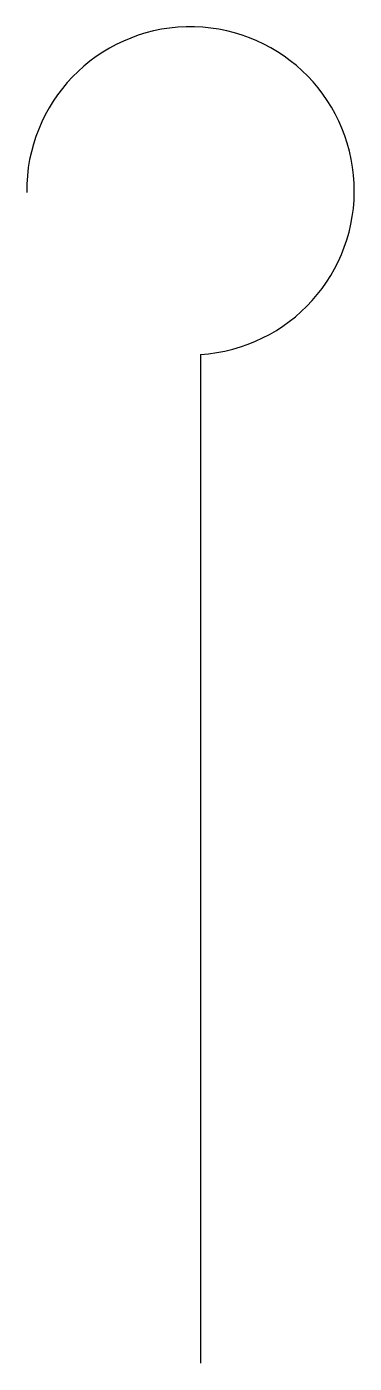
# Model space of a CAD drawing. Extents: x -0.029 to 0.026, y -0.103 to 0.123.
import ezdxf

# ---------------------------------------------------------------- set-up
doc = ezdxf.new("R2010")
doc.units = 0
doc.header["$MEASUREMENT"] = 0
doc.layers.get('0').update_dxf_attribs({"linetype": 'CONTINUOUS'})

msp = doc.modelspace()

# ---------------------------------------------------------------- linework, layer by layer
msp.add_line((0, 0.06784), (0, -0.10285))
msp.add_arc((-0.00167, 0.09553), 0.02774, 273.4515, 180.571)

doc.saveas('drawing.dxf')
